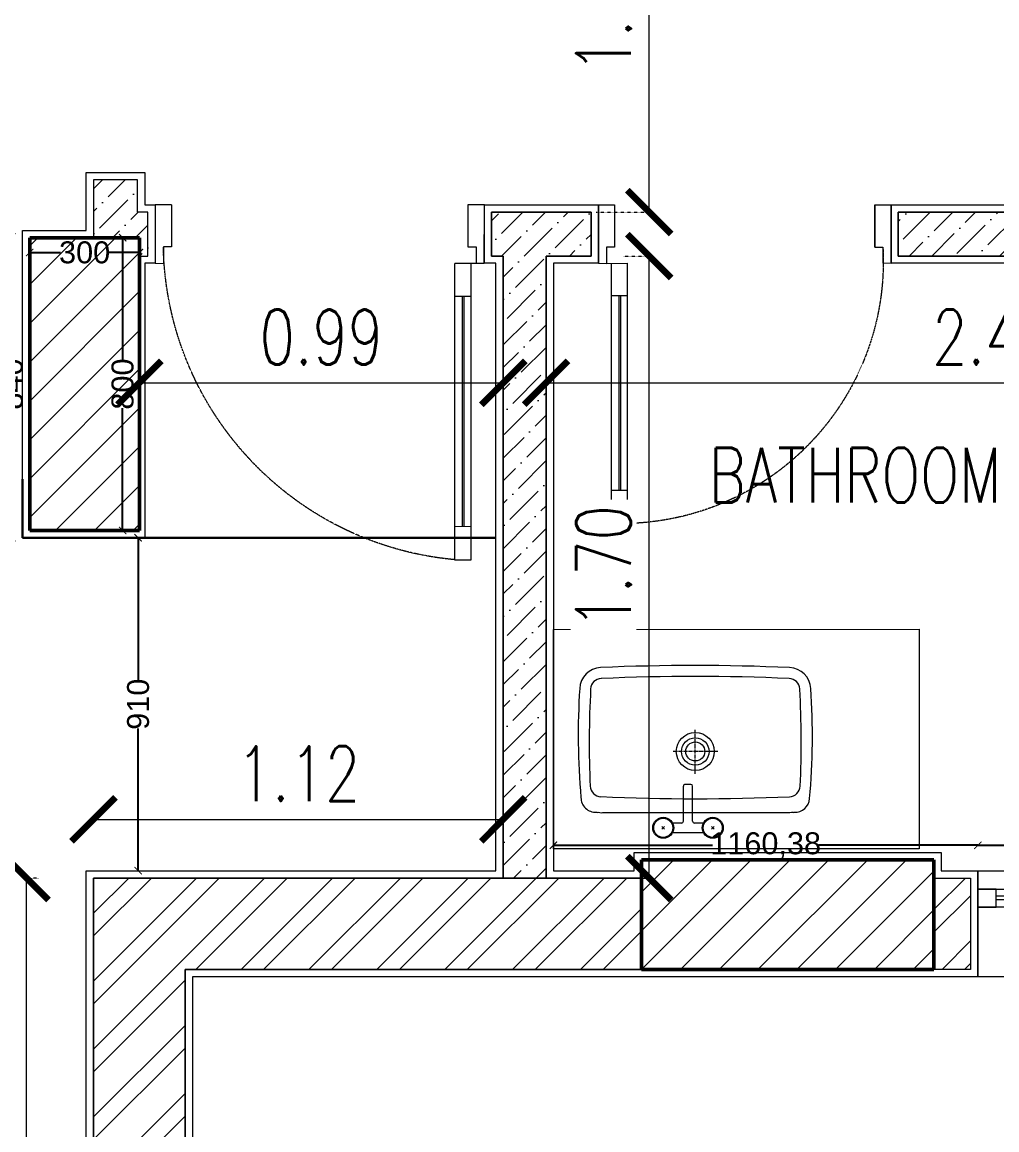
# Model space of a CAD drawing. Header units: metres. Extents: x 0 to 104350, y 982 to 43174.
# Drawn here: x 92525 to 95189, y 16669 to 19697 of the extents above; entities that cross this region are included whole.
import ezdxf
from ezdxf.xclip import XClip

# ---------------------------------------------------------------- set-up
doc = ezdxf.new("R2010")
doc.units = ezdxf.units.M
doc.header["$XCLIPFRAME"] = 2
for name, pattern in [('DASHED2', [0.375, 0.25, -0.125]), ('DOT2', [0.125, 0, -0.125]), ('Suite layout 2$0$AM_DIN_G_W050', [13.75, 9.75, -1.5, 1, -1.5]), ('Suite layout 2$0$HIDDEN2', [0.1875, 0.125, -0.0625])]:
    doc.linetypes.add(name, pattern=pattern)
doc.layers.get('0').update_dxf_attribs({"lineweight": 30})
for name, color, linetype, lineweight in [('A-ANNO-DIMS', 1, 'Continuous', 0), ('A-CLNG-GRID', 2, 'Continuous', 5), ('A-DOOR', 1, 'Continuous', 5), ('A-DOOR-FRAM', 1, 'Continuous', 0), ('A-ROOM-NMBR', 1, 'Continuous', 0), ('A-SANR-FIXD', 1, 'Continuous', 0), ('A-WALL', 3, 'Continuous', 18), ('A-WINDOW', 10, 'Continuous', 5), ('dimensions', 90, 'Continuous', 30), ('G-ANNO-HATCH', 8, 'Continuous', 0), ('HATCH', 8, 'Continuous', 0), ('S-COLS', 52, 'Continuous', 9)]:
    doc.layers.add(name, color=color, linetype=linetype, lineweight=lineweight)
doc.styles.add('$2$08-M-BLDG-1_50', font='romans.shx', dxfattribs={"width": 0.75, "height": 150})
doc.styles.add('Al-Jazi-text-100', font='romans.shx', dxfattribs={"width": 0.75, "height": 150})
doc.styles.get("Standard").update_dxf_attribs({"font": 'arial.ttf'})
doc.dimstyles.new('Al-Jazi-DIM 100', dxfattribs={"dimtxt": 150, "dimasz": 120, "dimexe": 0, "dimexo": 150, "dimgap": 50, "dimtad": 1, "dimlfac": 0.001, "dimzin": 1, "dimdsep": 46, "dimtxsty": 'Al-Jazi-text-100', "dimblk": 'ARCHTICK', "dimcen": 150, "dimclrd": 1, "dimclre": 256, "dimclrt": 2, "dimadec": 0, "dimazin": 0, "dimtfac": 1, "dimtix": 1, "dimtmove": 2, "dimatfit": 2, "dimfxl": 150, "dimtfill": 1, "dimtolj": 1, "dimlwd": 5, "dimlwe": 5, "dimarcsym": 0})
doc.dimstyles.new('ISO-25', dxfattribs={"dimtxt": 60, "dimasz": 20, "dimexe": 1.25, "dimexo": 0.625, "dimgap": 0.1, "dimtad": 0, "dimtxsty": 'Standard', "dimblk": 'ARCHTICK', "dimcen": 2.5, "dimse1": 1, "dimse2": 1, "dimadec": 0, "dimazin": 0, "dimtfac": 1, "dimtmove": 0, "dimatfit": 3, "dimldrblk": 'ARCHTICK', "dimfxl": 1, "dimarcsym": 0})
pattern_1 = [(45, (-103582.844, 34416.435), (23.201941, 85.073785), [109.375, -21.875, 0, -21.875])]

# ---------------------------------------------------------------- blocks, each defined once
blk = doc.blocks.new('*U318')
for p, q in [((-5314.1, 135750.6), (-5249.2, 135754.1)), ((-5251.2, 134852.7), (-5299.1, 135751.4)), ((-5201.2, 134855.4), (-5249.2, 135754.1)), ((-5243.9, 135654.2), (-5293.8, 135651.6)), ((-5271.3, 135652.8), (-5234.1, 134955.1)), ((-5266.3, 135653), (-5229.1, 134955.4)), ((-5206.6, 134956.6), (-5256.6, 134953.9)), ((-5201.2, 134855.4), (-5251.2, 134852.7))]:
    blk.add_line(p, q)
at = {"linetype": 'DASHED2'}
blk.add_arc((-5341.8, 135819.4), 974.2, 278.2926, 1.8703, dxfattribs=at)
at = {"layer": 'A-DOOR-FRAM'}
for p, q in [((-4399.9, 135977.4), (-4349.9, 135980.1)), ((-4349.9, 135980.1), (-4340.5, 135802.6)), ((-5348.5, 135926.8), (-5298.6, 135929.5)), ((-5339, 135749.3), (-5348.5, 135926.8)), ((-4340.5, 135802.6), (-4365.4, 135801.2)), ((-5339, 135749.3), (-5314.1, 135750.6))]:
    blk.add_line(p, q, dxfattribs=at)
for points in [[(-4399.9, 135977.4), (-4393.1, 135849.8), (-4368.1, 135851.2), (-4365.4, 135801.2)], [(-5298.6, 135929.5), (-5291.8, 135801.9), (-5316.7, 135800.6), (-5314.1, 135750.6)]]:
    blk.add_lwpolyline(points, dxfattribs=at)
blk = doc.blocks.new('*U126')
for p, q in [((-5317, 135773.3), (-5381.9, 135769.9)), ((-5339.3, 134971), (-5381.9, 135769.9)), ((-5289.4, 134973.7), (-5332, 135772.5)), ((-5376.6, 135670), (-5326.7, 135672.7)), ((-5354.2, 135671.2), (-5322.3, 135073.4)), ((-5349.2, 135671.5), (-5317.3, 135073.7)), ((-5344.7, 135072.2), (-5294.8, 135074.9)), ((-5339.3, 134971), (-5289.4, 134973.7))]:
    blk.add_line(p, q)
at = {"linetype": 'DASHED2'}
blk.add_arc((-5361.9, 135777.3), 806.6, 179.9493, 271.6029, dxfattribs=at)
at = {"layer": 'A-DOOR-FRAM'}
for p, q in [((-5301.7, 135954.4), (-5351.6, 135951.8)), ((-5292.1, 135774.7), (-5301.7, 135954.4)), ((-5292.1, 135774.7), (-5317, 135773.3))]:
    blk.add_line(p, q, dxfattribs=at)
for points in [[(-5351.6, 135951.8), (-5344.7, 135821.9), (-5319.7, 135823.3), (-5317, 135773.3)], [(-6143.5, 135779.3), (-6150.4, 135909.2), (-6200.4, 135906.5), (-6190.8, 135726.7), (-6165.8, 135728.1)], [(-6150.4, 135909.2), (-6143.5, 135779.3), (-6168.5, 135778), (-6165.8, 135728.1)]]:
    blk.add_lwpolyline(points, dxfattribs=at)
blk = doc.blocks.new('*U125')
for p, q in [((-2.0795, -0.07), (-1.4795, -0.07)), ((-2.0795, -0.08), (-1.4795, -0.08))]:
    blk.add_line(p, q)
for points in [[(-2.1295, 0.14), (-1.4295, 0.14), (-1.4295, -0.15), (-2.1295, -0.15)], [(-2.1295, -0.1), (-2.1295, -0.05), (-1.4295, -0.05), (-1.4295, -0.1)], [(-2.1295, -0.05), (-2.0795, -0.05), (-2.0795, -0.1), (-2.1295, -0.1)], [(-1.4295, -0.05), (-1.4795, -0.05), (-1.4795, -0.1), (-1.4295, -0.1)]]:
    blk.add_lwpolyline(points, close=True)
blk = doc.blocks.new('Suite layout 2$0$FTYR')
at = {"color": 4, "linetype": 'Suite layout 2$0$AM_DIN_G_W050'}
for p, q in [((-688.7, 13154.5), (-688.7, 13033.3)), ((-750.2, 13093.7), (-627.5, 13093.7))]:
    blk.add_line(p, q, dxfattribs=at)
blk.add_lwpolyline([(-376.1, 13219.7, 0.431589), (-418.4, 13259.6, 0.212962), (-423.5, 13260), (-427.7, 13260.8, 0.172404), (-435.4, 13260.4), (-942.1, 13260.4, 0.047487), (-951.4, 13259.7), (-955.2, 13260, 0.238832), (-959.1, 13259.6, 0.411833), (-1001.2, 13222.6, 0.039685), (-1004.3, 12921.6, 0.391118), (-946.3, 12864.4, 0.021976), (-429.7, 12864.4, 0.386851), (-372.7, 12921.6, 0.037895)], format="xyb", close=True)
for radius in [52, 37.5, 26]:
    blk.add_circle((-688.7, 13093.7), radius)
for centre, radius, start, end in [((-945.4, 13187.3), 30, 91.4479, 177.7601), ((-688.5, 7350.5), 5872.4, 87.4809, 92.5191), ((-431.3, 13187.3), 30, 2.2399, 88.5521), ((1640, 13065.9), 2618.3, 177.3163, 183.1297), ((-3128.5, 13069.1), 2729.8, 356.9309, 2.5066), ((-944.4, 12924.3), 30, 182.6696, 268.5559), ((-432.6, 12924.3), 30, 271.4441, 357.3304), ((-688.6, 18737.9), 5849.2, 267.48225, 272.51775)]:
    blk.add_arc(centre, radius, start, end)
blk = doc.blocks.new('M_Concrete-Rectangular-Column - C4-300_800-V3-0-6-4th floor columns')
at = {"layer": 'S-COLS'}
h = blk.add_hatch(dxfattribs=at)
h.set_pattern_fill('FP_6', color=256, style=0, pattern_type=2)
h.set_pattern_definition([(224.998, (-12.304, 7.91), (0.05303116, -0.05303486), [])])
h.paths.add_polyline_path([(0.15, 0.4), (-0.15, 0.4), (-0.15, -0.4), (0.15, -0.4)])
at = {"layer": 'S-COLS', "lineweight": 50}
for p, q in [((0.15, 0.4), (-0.15, 0.4)), ((-0.15, 0.4), (-0.15, -0.4)), ((0.15, -0.4), (0.15, 0.4)), ((-0.15, -0.4), (0.15, -0.4))]:
    blk.add_line(p, q, dxfattribs=at)
blk = doc.blocks.new('Typical')
at = {"layer": 'S-COLS'}
h = blk.add_hatch(dxfattribs=at)
h.set_pattern_fill('FP_1', color=256, scale=1000, style=0, pattern_type=2)
h.set_pattern_definition([(45, (116748.97, -54336.016), (-53.033, 53.033), [])])
h.paths.add_polyline_path([(106767.3, -48026.4), (106767.3, -47726.4), (105967.3, -47726.4), (105967.3, -48026.4)])
at = {"layer": 'S-COLS', "lineweight": 50}
for p, q in [((106767.3, -47726.4), (105967.3, -47726.4)), ((105967.3, -47726.4), (105967.3, -48026.4)), ((106767.3, -48026.4), (106767.3, -47726.4)), ((105967.3, -48026.4), (106767.3, -48026.4))]:
    blk.add_line(p, q, dxfattribs=at)
at = {"layer": 'S-COLS', "xscale": 999.9999999999998, "yscale": 999.9999999999998, "zscale": 999.9999999999998, "rotation": 180.0015117554208}
blk.add_blockref('M_Concrete-Rectangular-Column - C4-300_800-V3-0-6-4th floor columns', (104445.2, -46426.4), dxfattribs=at)
blk = doc.blocks.new('_ArchTick')
at = {"color": 0, "linetype": 'ByBlock', "const_width": 0.15}
blk.add_lwpolyline([(-0.5, -0.5), (0.5, 0.5)], dxfattribs=at)
blk = doc.blocks.new('*D597')
at = {"layer": 'A-ANNO-DIMS', "linetype": 'DOT2', "lineweight": 5, "transparency": 16777216}
for p, q in [((93957, 18907.6), (93957, 18711)), ((96405.6, 18907.6), (96405.6, 18711))]:
    blk.add_line(p, q, dxfattribs=at)
at = {"layer": 'A-ANNO-DIMS', "color": 1, "lineweight": 5, "transparency": 16777216}
blk.add_line((93957, 18711), (96405.6, 18711), dxfattribs=at)
at = {"layer": 'Defpoints', "color": 0, "transparency": 16777216}
for p in [(93957, 19057.6), (96405.6, 19057.6), (96405.6, 18711)]:
    blk.add_point(p, dxfattribs=at)
at = {"layer": 'A-ANNO-DIMS', "color": 1, "lineweight": 5, "transparency": 16777216, "xscale": 120, "yscale": 120, "zscale": 120, "rotation": 180}
blk.add_blockref('_ArchTick', (93957, 18711), dxfattribs=at)
at = {"layer": 'A-ANNO-DIMS', "color": 1, "lineweight": 5, "transparency": 16777216, "xscale": 120, "yscale": 120, "zscale": 120}
blk.add_blockref('_ArchTick', (96405.6, 18711), dxfattribs=at)
at = {"layer": 'A-ANNO-DIMS', "color": 2, "transparency": 16777216, "insert": (95181.3, 18836), "char_height": 150, "attachment_point": 5, "style": 'Al-Jazi-text-100', "bg_fill": 3, "box_fill_scale": 1.1, "bg_fill_color": 256, "bg_fill_true_color": 13158600, "bg_fill_transparency": 0}
blk.add_mtext('\\A1;2.45', dxfattribs=at)
blk = doc.blocks.new('*D598')
at = {"layer": 'A-ANNO-DIMS', "linetype": 'DOT2', "lineweight": 5, "transparency": 16777216}
for p, q in [((94168.5, 19057.6), (94239, 19057.6)), ((94127, 17357.6), (94239, 17357.6))]:
    blk.add_line(p, q, dxfattribs=at)
at = {"layer": 'A-ANNO-DIMS', "color": 1, "lineweight": 5, "transparency": 16777216}
blk.add_line((94239, 17357.6), (94239, 19057.6), dxfattribs=at)
at = {"layer": 'Defpoints', "color": 0, "transparency": 16777216}
for p in [(94018.5, 19057.6), (94239, 19057.6), (93977, 17357.6)]:
    blk.add_point(p, dxfattribs=at)
at = {"layer": 'A-ANNO-DIMS', "color": 1, "lineweight": 5, "transparency": 16777216, "xscale": 120, "yscale": 120, "zscale": 120}
for p, rotation in [((94239, 19057.6), 90), ((94239, 17357.6), 270)]:
    blk.add_blockref('_ArchTick', p, dxfattribs=dict(at, rotation=rotation))
at = {"layer": 'A-ANNO-DIMS', "color": 2, "transparency": 16777216, "insert": (94114, 18207.6), "char_height": 150, "attachment_point": 5, "rotation": 90, "style": 'Al-Jazi-text-100', "bg_fill": 3, "box_fill_scale": 1.1, "bg_fill_color": 256, "bg_fill_true_color": 13158600, "bg_fill_transparency": 0}
blk.add_mtext('\\A1;1.70', dxfattribs=at)
blk = doc.blocks.new('*D599')
at = {"layer": 'A-ANNO-DIMS', "linetype": 'DOT2', "lineweight": 5, "transparency": 16777216}
for p, q in [((92845.3, 18907.6), (92845.3, 18711)), ((93840, 18907.6), (93840, 18711))]:
    blk.add_line(p, q, dxfattribs=at)
at = {"layer": 'A-ANNO-DIMS', "color": 1, "lineweight": 5, "transparency": 16777216}
blk.add_line((92845.3, 18711), (93840, 18711), dxfattribs=at)
at = {"layer": 'Defpoints', "color": 0, "transparency": 16777216}
for p in [(92845.3, 19057.6), (93840, 19057.6), (93840, 18711)]:
    blk.add_point(p, dxfattribs=at)
at = {"layer": 'A-ANNO-DIMS', "color": 1, "lineweight": 5, "transparency": 16777216, "xscale": 120, "yscale": 120, "zscale": 120, "rotation": 180}
blk.add_blockref('_ArchTick', (92845.3, 18711), dxfattribs=at)
at = {"layer": 'A-ANNO-DIMS', "color": 1, "lineweight": 5, "transparency": 16777216, "xscale": 120, "yscale": 120, "zscale": 120}
blk.add_blockref('_ArchTick', (93840, 18711), dxfattribs=at)
at = {"layer": 'A-ANNO-DIMS', "color": 2, "transparency": 16777216, "insert": (93342.7, 18836), "char_height": 150, "attachment_point": 5, "style": 'Al-Jazi-text-100', "bg_fill": 3, "box_fill_scale": 1.1, "bg_fill_color": 256, "bg_fill_true_color": 13158600, "bg_fill_transparency": 0}
blk.add_mtext('\\A1;0.99', dxfattribs=at)
blk = doc.blocks.new('*D601')
at = {"layer": 'A-ANNO-DIMS', "linetype": 'DOT2', "lineweight": 5, "transparency": 16777216}
for p, q in [((92570, 17357.6), (92536.8, 17357.6)), ((92570, 14657.6), (92536.8, 14657.6))]:
    blk.add_line(p, q, dxfattribs=at)
at = {"layer": 'A-ANNO-DIMS', "color": 1, "lineweight": 5, "transparency": 16777216}
blk.add_line((92536.8, 14657.6), (92536.8, 17357.6), dxfattribs=at)
at = {"layer": 'Defpoints', "color": 0, "transparency": 16777216}
for p in [(92536.8, 17357.6), (92720, 17357.6), (92720, 14657.6)]:
    blk.add_point(p, dxfattribs=at)
at = {"layer": 'A-ANNO-DIMS', "color": 1, "lineweight": 5, "transparency": 16777216, "xscale": 120, "yscale": 120, "zscale": 120}
for p, rotation in [((92536.8, 17357.6), 90), ((92536.8, 14657.6), 270)]:
    blk.add_blockref('_ArchTick', p, dxfattribs=dict(at, rotation=rotation))
at = {"layer": 'A-ANNO-DIMS', "color": 2, "transparency": 16777216, "insert": (92411.8, 16007.6), "char_height": 150, "attachment_point": 5, "rotation": 90, "style": 'Al-Jazi-text-100', "bg_fill": 3, "box_fill_scale": 1.1, "bg_fill_color": 256, "bg_fill_true_color": 13158600, "bg_fill_transparency": 0}
blk.add_mtext('\\A1;2.70', dxfattribs=at)
blk = doc.blocks.new('*D602')
at = {"layer": 'A-ANNO-DIMS', "linetype": 'DOT2', "lineweight": 5, "transparency": 16777216}
for p, q in [((92720, 17507.6), (92720, 17517.9)), ((93840, 17507.6), (93840, 17517.9))]:
    blk.add_line(p, q, dxfattribs=at)
at = {"layer": 'A-ANNO-DIMS', "color": 1, "lineweight": 5, "transparency": 16777216}
blk.add_line((92720, 17517.9), (93840, 17517.9), dxfattribs=at)
at = {"layer": 'Defpoints', "color": 0, "transparency": 16777216}
for p in [(93840, 17517.9), (92720, 17357.6), (93840, 17357.6)]:
    blk.add_point(p, dxfattribs=at)
at = {"layer": 'A-ANNO-DIMS', "color": 1, "lineweight": 5, "transparency": 16777216, "xscale": 120, "yscale": 120, "zscale": 120, "rotation": 180}
blk.add_blockref('_ArchTick', (92720, 17517.9), dxfattribs=at)
at = {"layer": 'A-ANNO-DIMS', "color": 1, "lineweight": 5, "transparency": 16777216, "xscale": 120, "yscale": 120, "zscale": 120}
blk.add_blockref('_ArchTick', (93840, 17517.9), dxfattribs=at)
at = {"layer": 'A-ANNO-DIMS', "color": 2, "transparency": 16777216, "insert": (93280, 17642.9), "char_height": 150, "attachment_point": 5, "style": 'Al-Jazi-text-100', "bg_fill": 3, "box_fill_scale": 1.1, "bg_fill_color": 256, "bg_fill_true_color": 13158600, "bg_fill_transparency": 0}
blk.add_mtext('\\A1;1.12', dxfattribs=at)
blk = doc.blocks.new('*D577')
at = {"layer": 'A-ANNO-DIMS', "linetype": 'DOT2', "lineweight": 5, "transparency": 16777216}
for p, q in [((94094.1, 20277.6), (94239, 20277.6)), ((94094.1, 19177.6), (94239, 19177.6))]:
    blk.add_line(p, q, dxfattribs=at)
at = {"layer": 'A-ANNO-DIMS', "color": 1, "lineweight": 5, "transparency": 16777216}
blk.add_line((94239, 19177.6), (94239, 20277.6), dxfattribs=at)
at = {"layer": 'Defpoints', "color": 0, "transparency": 16777216}
for p in [(93944.1, 20277.6), (94239, 20277.6), (93944.1, 19177.6)]:
    blk.add_point(p, dxfattribs=at)
at = {"layer": 'A-ANNO-DIMS', "color": 1, "lineweight": 5, "transparency": 16777216, "xscale": 120, "yscale": 120, "zscale": 120}
for p, rotation in [((94239, 20277.6), 90), ((94239, 19177.6), 270)]:
    blk.add_blockref('_ArchTick', p, dxfattribs=dict(at, rotation=rotation))
at = {"layer": 'A-ANNO-DIMS', "color": 2, "transparency": 16777216, "insert": (94114, 19727.6), "char_height": 150, "attachment_point": 5, "rotation": 90, "style": 'Al-Jazi-text-100', "bg_fill": 3, "box_fill_scale": 1.1, "bg_fill_color": 256, "bg_fill_true_color": 13158600, "bg_fill_transparency": 0}
blk.add_mtext('\\A1;1.10', dxfattribs=at)
blk = doc.blocks.new('*D579')
at = {"layer": 'Defpoints', "color": 0, "transparency": 16777216}
for p in [(92496.7, 19127.6), (92525.3, 19127.6), (92525.3, 18287.6)]:
    blk.add_point(p, dxfattribs=at)
at = {"layer": 'dimensions', "color": 0, "lineweight": -2, "transparency": 16777216}
for p, q in [((92496.7, 19127.6), (92496.7, 18773.9)), ((92496.7, 18287.6), (92496.7, 18641.3))]:
    blk.add_line(p, q, dxfattribs=at)
at = {"layer": 'dimensions', "color": 0, "lineweight": -2, "transparency": 16777216, "xscale": 20, "yscale": 20, "zscale": 20}
for p, rotation in [((92496.7, 19127.6), 90), ((92496.7, 18287.6), 270)]:
    blk.add_blockref('_ArchTick', p, dxfattribs=dict(at, rotation=rotation))
at = {"layer": 'dimensions', "color": 0, "transparency": 16777216, "insert": (92496.7, 18707.6), "char_height": 60, "attachment_point": 5, "rotation": 90}
blk.add_mtext('840', dxfattribs=at)
blk = doc.blocks.new('*D610')
at = {"layer": 'Defpoints', "color": 0, "transparency": 16777216}
for p in [(92799.4, 19107.6), (92845.4, 19107.6), (92845.4, 18307.6)]:
    blk.add_point(p, dxfattribs=at)
at = {"layer": 'dimensions', "color": 0, "lineweight": -2, "transparency": 16777216}
for p, q in [((92799.4, 19107.6), (92799.4, 18773.9)), ((92799.4, 18307.6), (92799.4, 18641.3))]:
    blk.add_line(p, q, dxfattribs=at)
at = {"layer": 'dimensions', "color": 0, "lineweight": -2, "transparency": 16777216, "xscale": 20, "yscale": 20, "zscale": 20}
for p, rotation in [((92799.4, 19107.6), 90), ((92799.4, 18307.6), 270)]:
    blk.add_blockref('_ArchTick', p, dxfattribs=dict(at, rotation=rotation))
at = {"layer": 'dimensions', "color": 0, "transparency": 16777216, "insert": (92799.4, 18707.6), "char_height": 60, "attachment_point": 5, "rotation": 90}
blk.add_mtext('800', dxfattribs=at)
blk = doc.blocks.new('*D611')
at = {"layer": 'Defpoints', "color": 0, "transparency": 16777216}
for p in [(92545.4, 19107.6), (92845.4, 19107.6), (92545.4, 19067.2)]:
    blk.add_point(p, dxfattribs=at)
at = {"layer": 'dimensions', "color": 0, "lineweight": -2, "transparency": 16777216}
for p, q in [((92545.4, 19067.2), (92629.1, 19067.2)), ((92845.4, 19067.2), (92761.6, 19067.2))]:
    blk.add_line(p, q, dxfattribs=at)
at = {"layer": 'dimensions', "color": 0, "lineweight": -2, "transparency": 16777216, "xscale": 20, "yscale": 20, "zscale": 20, "rotation": 180}
blk.add_blockref('_ArchTick', (92545.4, 19067.2), dxfattribs=at)
at = {"layer": 'dimensions', "color": 0, "lineweight": -2, "transparency": 16777216, "xscale": 20, "yscale": 20, "zscale": 20}
blk.add_blockref('_ArchTick', (92845.4, 19067.2), dxfattribs=at)
at = {"layer": 'dimensions', "color": 0, "transparency": 16777216, "insert": (92695.4, 19067.2), "char_height": 60, "attachment_point": 5}
blk.add_mtext('300', dxfattribs=at)
blk = doc.blocks.new('*D612')
at = {"layer": 'Defpoints', "color": 0, "transparency": 16777216}
for p in [(92860, 18287.6), (92841.9, 17377.6), (92860, 17377.6)]:
    blk.add_point(p, dxfattribs=at)
at = {"layer": 'dimensions', "color": 0, "lineweight": -2, "transparency": 16777216}
for p, q in [((92841.9, 18287.6), (92841.9, 17898.9)), ((92841.9, 17377.6), (92841.9, 17766.3))]:
    blk.add_line(p, q, dxfattribs=at)
at = {"layer": 'dimensions', "color": 0, "lineweight": -2, "transparency": 16777216, "xscale": 20, "yscale": 20, "zscale": 20}
for p, rotation in [((92841.9, 18287.6), 90), ((92841.9, 17377.6), 270)]:
    blk.add_blockref('_ArchTick', p, dxfattribs=dict(at, rotation=rotation))
at = {"layer": 'dimensions', "color": 0, "transparency": 16777216, "insert": (92841.9, 17832.6), "char_height": 60, "attachment_point": 5, "rotation": 90}
blk.add_mtext('910', dxfattribs=at)
blk = doc.blocks.new('*D614')
at = {"layer": 'Defpoints', "color": 0, "transparency": 16777216}
for p in [(95837.4, 17447), (95137.4, 17377.6), (95837.4, 17377.6)]:
    blk.add_point(p, dxfattribs=at)
at = {"layer": 'dimensions', "color": 0, "lineweight": -2, "transparency": 16777216}
for p, q in [((95137.4, 17447), (95421.4, 17447)), ((95837.4, 17447), (95553.5, 17447))]:
    blk.add_line(p, q, dxfattribs=at)
at = {"layer": 'dimensions', "color": 0, "lineweight": -2, "transparency": 16777216, "xscale": 20, "yscale": 20, "zscale": 20, "rotation": 180}
blk.add_blockref('_ArchTick', (95137.4, 17447), dxfattribs=at)
at = {"layer": 'dimensions', "color": 0, "lineweight": -2, "transparency": 16777216, "xscale": 20, "yscale": 20, "zscale": 20}
blk.add_blockref('_ArchTick', (95837.4, 17447), dxfattribs=at)
at = {"layer": 'dimensions', "color": 0, "transparency": 16777216, "insert": (95487.4, 17447), "char_height": 60, "attachment_point": 5}
blk.add_mtext('700', dxfattribs=at)
blk = doc.blocks.new('*D615')
at = {"layer": 'Defpoints', "color": 0, "transparency": 16777216}
for p in [(93977, 17447), (93977, 17377.6), (95137.4, 17377.6)]:
    blk.add_point(p, dxfattribs=at)
at = {"layer": 'dimensions', "color": 0, "lineweight": -2, "transparency": 16777216}
for p, q in [((93977, 17447), (94412, 17447)), ((95137.4, 17447), (94702.4, 17447))]:
    blk.add_line(p, q, dxfattribs=at)
at = {"layer": 'dimensions', "color": 0, "lineweight": -2, "transparency": 16777216, "xscale": 20, "yscale": 20, "zscale": 20, "rotation": 180}
blk.add_blockref('_ArchTick', (93977, 17447), dxfattribs=at)
at = {"layer": 'dimensions', "color": 0, "lineweight": -2, "transparency": 16777216, "xscale": 20, "yscale": 20, "zscale": 20}
blk.add_blockref('_ArchTick', (95137.4, 17447), dxfattribs=at)
at = {"layer": 'dimensions', "color": 0, "transparency": 16777216, "insert": (94557.2, 17447), "char_height": 60, "attachment_point": 5}
blk.add_mtext('1160,38', dxfattribs=at)
blk = doc.blocks.new('*U560')
for p, q in [((-5314.1, 135750.6), (-5249.2, 135754.1)), ((-5251.2, 134852.7), (-5299.1, 135751.4)), ((-5201.2, 134855.4), (-5249.2, 135754.1)), ((-5243.9, 135654.2), (-5293.8, 135651.6)), ((-5271.3, 135652.8), (-5234.1, 134955.1)), ((-5266.3, 135653), (-5229.1, 134955.4)), ((-5206.6, 134956.6), (-5256.6, 134953.9)), ((-5201.2, 134855.4), (-5251.2, 134852.7))]:
    blk.add_line(p, q)
at = {"linetype": 'DASHED2'}
blk.add_arc((-5341.8, 135819.4), 974.2, 278.2926, 1.8703, dxfattribs=at)
at = {"layer": 'A-DOOR-FRAM'}
for p, q in [((-4399.9, 135977.4), (-4349.9, 135980.1)), ((-4349.9, 135980.1), (-4340.5, 135802.6)), ((-5348.5, 135926.8), (-5298.6, 135929.5)), ((-5339, 135749.3), (-5348.5, 135926.8)), ((-4340.5, 135802.6), (-4365.4, 135801.2)), ((-5339, 135749.3), (-5314.1, 135750.6))]:
    blk.add_line(p, q, dxfattribs=at)
for points in [[(-4399.9, 135977.4), (-4393.1, 135849.8), (-4368.1, 135851.2), (-4365.4, 135801.2)], [(-5298.6, 135929.5), (-5291.8, 135801.9), (-5316.7, 135800.6), (-5314.1, 135750.6)]]:
    blk.add_lwpolyline(points, dxfattribs=at)

msp = doc.modelspace()

# ---------------------------------------------------------------- hatches: boundary and pattern name
at = {"layer": 'G-ANNO-HATCH'}
h = msp.add_hatch(dxfattribs=at)
h.set_pattern_fill('ANSI36', color=256, scale=350)
h.set_pattern_definition(pattern_1)
h.paths.add_polyline_path([(92840.001, 19265.521), (92720.001, 19265.521), (92720.001, 19107.588), (92845.338, 19107.588), (92845.338, 19057.587), (92868.245, 19057.587), (92868.245, 19177.587), (92840.001, 19177.587)])
h = msp.add_hatch(dxfattribs=at)
h.set_pattern_fill('ANSI36', color=256, scale=350)
h.set_pattern_definition(pattern_1)
h.paths.add_polyline_path([(96605.637, 19177.587), (96525.637, 19177.587), (96525.637, 19277.587), (96405.637, 19277.587), (96405.637, 19177.587), (94920.002, 19177.587), (94920.002, 19057.587), (96405.637, 19057.587), (96405.637, 17357.575), (96525.639, 17357.575), (96525.637, 19057.587), (96605.637, 19057.587)])
h = msp.add_hatch(dxfattribs=at)
h.set_pattern_fill('ANSI36', color=256, scale=350)
h.set_pattern_definition(pattern_1)
h.paths.add_polyline_path([(94080.002, 19177.587), (93808.24, 19177.587), (93808.24, 19057.587), (93840.005, 19057.587), (93840.001, 17357.587), (93957.045, 17357.587), (93957.049, 19057.587), (94080.007, 19057.587)])
h = msp.add_hatch(dxfattribs=at)
h.set_pattern_fill('ANSI32', color=256, scale=350)
h.set_pattern_definition([(45, (-103582.84, 34416.44), (-92.807765, 92.807765), []), (45, (-103520.97, 34416.44), (-92.807765, 92.807765), [])])
h.paths.add_polyline_path([(92970.001, 17107.587), (94217.422, 17107.587), (94217.422, 17357.587), (92840.001, 17357.587), (92720.001, 17357.587), (92720.001, 14657.587), (92970.001, 14657.587)])
h = msp.add_hatch(dxfattribs=at)
h.set_pattern_fill('ANSI32', color=256, scale=350)
h.set_pattern_definition([(45, (-101916.98, 36578.86), (-92.807765, 92.807765), []), (45, (-101855.11, 36578.86), (-92.807765, 92.807765), [])])
h.paths.add_polyline_path([(95017.422, 17357.575), (95117.422, 17357.575), (95117.422, 17107.581), (95017.422, 17107.581)])

# ---------------------------------------------------------------- linework, layer by layer
at = {"layer": 'A-CLNG-GRID'}
for p, q in [((92700.001, 19127.588), (92700.001, 19285.521)), ((92700.001, 19285.521), (92860.001, 19285.521)), ((92860.001, 19285.521), (92860.001, 19197.587)), ((92860.001, 19197.587), (92888.245, 19197.587)), ((92888.245, 19197.587), (92888.245, 19037.587)), ((93788.24, 19037.587), (93788.24, 19197.587)), ((93788.24, 19197.587), (94100.001, 19197.587)), ((94100.001, 19197.587), (94100.007, 19037.587)), ((92525.338, 18447.587), (92525.338, 19127.588)), ((92525.338, 19127.588), (92700.001, 19127.588)), ((92888.245, 19037.587), (92860.001, 19037.587)), ((92860.001, 19037.587), (92860.001, 18287.587)), ((93820.005, 19037.587), (93788.24, 19037.587)), ((93820.001, 17377.587), (93820.005, 19037.587)), ((93977.049, 19037.587), (93977.045, 17377.587)), ((94100.007, 19037.587), (93977.049, 19037.587)), ((94197.422, 17377.586), (94197.422, 17427.587)), ((94197.422, 17427.587), (95037.422, 17427.587)), ((95037.422, 17427.587), (95037.422, 17377.575)), ((92700.001, 14657.587), (92700.001, 17377.587)), ((92700.001, 17377.587), (93820.001, 17377.587)), ((93977.045, 17377.587), (94197.422, 17377.586)), ((95037.422, 17377.575), (95137.422, 17377.575)), ((95137.422, 17377.575), (95137.422, 17087.581)), ((95137.422, 17087.581), (92990.001, 17087.587)), ((92990.001, 17087.587), (92990.001, 14677.587))]:
    msp.add_line(p, q, dxfattribs=at)
msp.add_lwpolyline([(96595.607, 17377.587), (96595.607, 17087.587), (95837.422, 17087.587), (95837.422, 17377.562), (96385.637, 17377.574), (96385.637, 19037.587), (94900.002, 19037.587), (94900.002, 19197.587), (96385.637, 19197.587), (96385.637, 19297.587), (96545.637, 19297.587), (96545.637, 19197.587), (96625.637, 19197.587), (96625.637, 19037.587), (96545.637, 19037.587), (96545.639, 17377.587)], close=True, dxfattribs=at)
at = {"layer": 'A-SANR-FIXD'}
for p, q in [((94332.299, 17512.587), (94332.295, 17608.668)), ((94352.695, 17613.668), (94337.295, 17613.667)), ((94357.699, 17512.589), (94357.695, 17608.669)), ((94249.128, 17500.869), (94251.713, 17500.32)), ((94249.128, 17500.868), (94251.713, 17500.319)), ((94250.988, 17506.593), (94253.402, 17505.518)), ((94250.988, 17506.592), (94253.402, 17505.517)), ((94253.997, 17511.805), (94256.134, 17510.252)), ((94253.997, 17511.804), (94256.134, 17510.251)), ((94258.023, 17516.277), (94259.791, 17514.313)), ((94258.023, 17516.277), (94259.791, 17514.314)), ((94262.892, 17519.815), (94264.213, 17517.527)), ((94262.892, 17519.814), (94264.213, 17517.526)), ((94268.39, 17522.263), (94269.207, 17519.75)), ((94268.39, 17522.262), (94269.207, 17519.749)), ((94280.78, 17491.392), (94273.794, 17498.377)), ((94280.78, 17491.393), (94273.794, 17498.377)), ((94273.795, 17491.392), (94280.779, 17498.378)), ((94273.795, 17491.392), (94280.779, 17498.377)), ((94274.277, 17523.515), (94274.553, 17520.887)), ((94274.277, 17523.514), (94274.553, 17520.886)), ((94280.295, 17523.515), (94280.019, 17520.887)), ((94280.295, 17523.514), (94280.019, 17520.886)), ((94286.182, 17522.264), (94285.365, 17519.751)), ((94286.182, 17522.263), (94285.365, 17519.75)), ((94291.68, 17519.816), (94290.359, 17517.528)), ((94291.68, 17519.816), (94290.359, 17517.527)), ((94296.549, 17516.279), (94294.781, 17514.315)), ((94296.549, 17516.278), (94294.781, 17514.315)), ((94300.576, 17511.807), (94298.438, 17510.254)), ((94300.576, 17511.806), (94298.438, 17510.253)), ((94303.585, 17506.595), (94301.171, 17505.52)), ((94303.585, 17506.594), (94301.171, 17505.52)), ((94302.299, 17507.585), (94303.121, 17507.585)), ((94305.445, 17500.871), (94302.861, 17500.321)), ((94305.445, 17500.871), (94302.861, 17500.322)), ((94327.299, 17507.587), (94303.121, 17507.586)), ((94386.876, 17507.59), (94362.699, 17507.589)), ((94384.553, 17500.875), (94387.138, 17500.326)), ((94384.553, 17500.874), (94387.138, 17500.325)), ((94386.412, 17506.599), (94388.826, 17505.524)), ((94386.412, 17506.598), (94388.826, 17505.523)), ((94389.421, 17511.811), (94391.559, 17510.258)), ((94389.421, 17511.81), (94391.559, 17510.257)), ((94393.448, 17516.284), (94395.216, 17514.32)), ((94393.448, 17516.283), (94395.216, 17514.319)), ((94398.317, 17519.821), (94399.638, 17517.532)), ((94398.317, 17519.821), (94399.638, 17517.533)), ((94403.815, 17522.269), (94404.631, 17519.756)), ((94403.815, 17522.269), (94404.631, 17519.756)), ((94409.219, 17491.398), (94416.204, 17498.384)), ((94416.204, 17491.398), (94409.219, 17498.383)), ((94409.219, 17491.398), (94416.204, 17498.383)), ((94416.204, 17491.399), (94409.219, 17498.383)), ((94409.701, 17523.521), (94409.978, 17520.893)), ((94409.701, 17523.52), (94409.978, 17520.892)), ((94415.72, 17523.521), (94415.443, 17520.893)), ((94415.72, 17523.52), (94415.443, 17520.893)), ((94421.606, 17522.27), (94420.79, 17519.757)), ((94421.606, 17522.269), (94420.79, 17519.756)), ((94427.104, 17519.822), (94425.783, 17517.533)), ((94427.104, 17519.822), (94425.783, 17517.534)), ((94431.973, 17516.285), (94430.205, 17514.321)), ((94431.973, 17516.285), (94430.205, 17514.322)), ((94436.001, 17511.813), (94433.863, 17510.26)), ((94436.001, 17511.812), (94433.863, 17510.259)), ((94439.01, 17506.601), (94436.596, 17505.526)), ((94439.01, 17506.601), (94436.596, 17505.526)), ((94440.87, 17500.878), (94438.285, 17500.328)), ((94440.87, 17500.877), (94438.285, 17500.327)), ((94248.499, 17494.884), (94251.142, 17494.884)), ((94248.499, 17494.883), (94251.142, 17494.883)), ((94249.129, 17488.898), (94251.713, 17489.448)), ((94249.129, 17488.898), (94251.713, 17489.447)), ((94250.989, 17483.175), (94253.403, 17484.25)), ((94250.989, 17483.174), (94253.403, 17484.249)), ((94253.998, 17477.963), (94256.136, 17479.516)), ((94253.998, 17477.962), (94256.136, 17479.515)), ((94258.025, 17473.491), (94259.793, 17475.454)), ((94258.025, 17473.49), (94259.793, 17475.454)), ((94262.894, 17469.953), (94264.215, 17472.242)), ((94262.894, 17469.953), (94264.215, 17472.241)), ((94268.392, 17467.506), (94269.209, 17470.019)), ((94268.392, 17467.505), (94269.209, 17470.018)), ((94274.279, 17466.255), (94274.555, 17468.883)), ((94274.279, 17466.254), (94274.555, 17468.882)), ((94280.297, 17466.255), (94280.021, 17468.883)), ((94280.297, 17466.254), (94280.021, 17468.882)), ((94286.184, 17467.507), (94285.367, 17470.02)), ((94286.184, 17467.506), (94285.367, 17470.019)), ((94291.682, 17469.955), (94290.361, 17472.243)), ((94291.682, 17469.954), (94290.361, 17472.242)), ((94296.551, 17473.492), (94294.782, 17475.456)), ((94296.551, 17473.492), (94294.782, 17475.455)), ((94300.577, 17477.965), (94298.44, 17479.518)), ((94300.577, 17477.964), (94298.44, 17479.517)), ((94303.586, 17483.177), (94301.172, 17484.252)), ((94303.586, 17483.176), (94301.172, 17484.251)), ((94305.446, 17488.901), (94302.861, 17489.45)), ((94305.446, 17488.9), (94302.861, 17489.449)), ((94303.122, 17482.186), (94386.877, 17482.19)), ((94303.122, 17482.185), (94386.877, 17482.189)), ((94306.075, 17494.886), (94303.432, 17494.885)), ((94306.075, 17494.886), (94303.432, 17494.886)), ((94383.924, 17494.89), (94386.566, 17494.89)), ((94383.924, 17494.889), (94386.566, 17494.889)), ((94384.553, 17488.904), (94387.138, 17489.454)), ((94384.553, 17488.904), (94387.138, 17489.453)), ((94386.413, 17483.181), (94388.827, 17484.256)), ((94386.413, 17483.18), (94388.827, 17484.255)), ((94389.423, 17477.969), (94391.56, 17479.522)), ((94389.423, 17477.968), (94391.56, 17479.522)), ((94393.45, 17473.497), (94395.218, 17475.461)), ((94393.45, 17473.496), (94395.218, 17475.46)), ((94398.319, 17469.96), (94399.64, 17472.248)), ((94398.319, 17469.959), (94399.64, 17472.247)), ((94403.817, 17467.512), (94404.633, 17470.025)), ((94403.817, 17467.511), (94404.633, 17470.024)), ((94409.704, 17466.261), (94409.98, 17468.889)), ((94409.704, 17466.26), (94409.98, 17468.888)), ((94415.722, 17466.261), (94415.446, 17468.889)), ((94415.722, 17466.261), (94415.446, 17468.888)), ((94421.609, 17467.513), (94420.792, 17470.026)), ((94421.609, 17467.512), (94420.792, 17470.025)), ((94427.107, 17469.961), (94425.785, 17472.249)), ((94427.107, 17469.96), (94425.785, 17472.248)), ((94431.975, 17473.499), (94430.207, 17475.462)), ((94431.975, 17473.498), (94430.207, 17475.461)), ((94436.002, 17477.971), (94433.864, 17479.524)), ((94436.002, 17477.97), (94433.864, 17479.523)), ((94439.011, 17483.183), (94436.597, 17484.258)), ((94439.011, 17483.183), (94436.597, 17484.257)), ((94440.871, 17488.906), (94438.286, 17489.456)), ((94440.871, 17488.907), (94438.286, 17489.456)), ((94441.499, 17494.892), (94438.857, 17494.892)), ((94441.499, 17494.892), (94438.857, 17494.892))]:
    msp.add_line(p, q, dxfattribs=at)
msp.add_lwpolyline([(94976.897, 18037.315), (94976.884, 17437.315), (93977.033, 17437.253), (93977.047, 18037.253)], close=True, dxfattribs=at)
for centre, radius in [((94277.287, 17494.885), 28.788), ((94277.287, 17494.885), 26.145), ((94412.712, 17494.891), 28.788), ((94412.712, 17494.89), 28.788), ((94412.712, 17494.89), 26.145), ((94412.712, 17494.891), 26.145)]:
    msp.add_circle(centre, radius, dxfattribs=at)
for centre, start, end in [((94337.295, 17608.668), 90.002596, 180.002596), ((94352.695, 17608.668), 0.002596, 90.002596), ((94327.299, 17512.587), 270.002596, 0.002596), ((94362.699, 17512.589), 180.002596, 270.002596)]:
    msp.add_arc(centre, 5, start, end, dxfattribs=at)
at = {"layer": 'A-WALL'}
for p, q in [((93808.24, 19057.587), (93808.24, 19177.587)), ((93808.24, 19177.587), (94080.002, 19177.587)), ((94080.002, 19177.587), (94080.007, 19057.587)), ((93840.005, 19057.587), (93808.24, 19057.587)), ((93840.001, 17357.587), (93840.005, 19057.587)), ((93957.049, 19057.587), (93957.045, 17357.587)), ((94080.007, 19057.587), (93957.049, 19057.587)), ((92840.001, 18307.587), (92720.001, 18307.587)), ((94217.422, 17357.586), (94217.422, 17407.587)), ((94217.422, 17407.587), (95017.422, 17407.587)), ((95017.422, 17407.587), (95017.422, 17357.575)), ((92720.001, 14657.587), (92720.001, 17357.587)), ((92720.001, 17357.587), (93840.001, 17357.587)), ((93957.045, 17357.587), (94217.422, 17357.586)), ((95017.422, 17357.575), (95117.422, 17357.575)), ((95117.422, 17357.575), (95117.422, 17107.581)), ((95117.422, 17107.581), (92970.001, 17107.587)), ((92970.001, 17107.587), (92970.001, 14657.587))]:
    msp.add_line(p, q, dxfattribs=at)
msp.add_lwpolyline([(96575.607, 17357.587), (96575.607, 17107.587), (95857.422, 17107.587), (95857.422, 17357.562), (96405.637, 17357.575), (96405.637, 19057.587), (94920.002, 19057.587), (94920.002, 19177.587), (96405.637, 19177.587), (96405.637, 19277.587), (96525.637, 19277.587), (96525.637, 19177.587), (96605.637, 19177.587), (96605.637, 19057.587), (96525.637, 19057.587), (96525.639, 17357.587)], close=True, dxfattribs=at)
at = {"layer": 'dimensions'}
for p, q in [((92525.338, 18447.587), (92525.338, 18287.587)), ((92525.338, 18287.587), (92860.001, 18287.587)), ((92860.001, 18287.587), (93820.003, 18287.585))]:
    msp.add_line(p, q, dxfattribs=at)
at = {"layer": 'G-ANNO-HATCH'}
msp.add_lwpolyline([(95017.422, 17357.575), (95117.422, 17357.575), (95117.422, 17107.581), (95017.422, 17107.581)], close=True, dxfattribs=at)
at = {"layer": 'HATCH'}
for points in [[(92840.001, 19265.521), (92720.001, 19265.521), (92720.001, 19107.588), (92845.338, 19107.588), (92845.338, 19057.587), (92868.245, 19057.587), (92868.245, 19177.587), (92840.001, 19177.587), (92840.001, 19265.521)], [(96605.637, 19177.587), (96525.637, 19177.587), (96525.637, 19277.587), (96405.637, 19277.587), (96405.637, 19177.587), (94920.002, 19177.587), (94920.002, 19057.587), (96405.637, 19057.587), (96405.637, 17357.575), (96525.639, 17357.575), (96525.637, 19057.587), (96605.637, 19057.587), (96605.637, 19177.587)], [(94080.002, 19177.587), (93808.24, 19177.587), (93808.24, 19057.587), (93840.005, 19057.587), (93840.001, 17357.587), (93957.045, 17357.587), (93957.049, 19057.587), (94080.007, 19057.587), (94080.002, 19177.587)], [(92970.001, 17107.587), (94217.422, 17107.587), (94217.422, 17357.587), (92840.001, 17357.587), (92720.001, 17357.587), (92720.001, 14657.587), (92970.001, 14657.587)]]:
    msp.add_lwpolyline(points, close=True, dxfattribs=at)

# ---------------------------------------------------------------- block references
ref = msp.add_blockref('Typical', (-11749.866, 65133.981))
XClip(ref).set_block_clipping_path([(99771.3550347491, -51491.9684601382), (116099.4655573423, -39382.5165601852)])
at = {"layer": 'A-DOOR', "rotation": 3.052747610388726}
for name, p, xscale, yscale, zscale in [('*U318', (95496.336, -103218.553), -0.8999943595947165, 0.8999943595947165, 0.8999943595947176), ('*U126', (95829.919, -101730.263), -0.8888888888888629, 0.8888888888888629, 0.888888888888864), ('*U560', (94199.334, -103288.552), -0.8999943595947176, 0.8999943595947176, 0.8999943595947176)]:
    msp.add_blockref(name, p, dxfattribs=dict(at, xscale=xscale, yscale=yscale, zscale=zscale))
at = {"layer": 'A-SANR-FIXD', "linetype": 'Suite layout 2$0$HIDDEN2', "rotation": 179.9950024410956}
msp.add_blockref('Suite layout 2$0$FTYR', (93677.401, 30797.252), dxfattribs=at)
at = {"layer": 'A-WINDOW', "xscale": 1000.00000000003, "yscale": 1000.00000000003, "zscale": 1000.00000000003, "rotation": 179.9999999999999}
msp.add_blockref('*U125', (93707.936, 17227.575), dxfattribs=at)

# ---------------------------------------------------------------- texts
at = {"layer": 'A-ROOM-NMBR', "lineweight": 0, "insert": (94898.006, 18383.694), "char_height": 150, "width": 1444.80489, "attachment_point": 8, "line_spacing_factor": 0.9, "style": '$2$08-M-BLDG-1_50'}
msp.add_mtext('\\pxt10; BATHROOM 01', dxfattribs=at)

# ---------------------------------------------------------------- dimensions: what is measured, and where the dimension line sits
at = {"layer": 'dimensions'}
dim = msp.add_linear_dim(base=(92496.714, 19127.588), p1=(92525.338, 18287.587), p2=(92525.338, 19127.588), angle=90, dimstyle='ISO-25', dxfattribs=at)
dim.commit()
dim.dimension.update_dxf_attribs({"geometry": '*D579', "text_midpoint": (92496.714, 18707.588)})
dim = msp.add_linear_dim(base=(95837.422, 17446.991), p1=(95137.422, 17377.575), p2=(95837.422, 17377.575), dimstyle='ISO-25', dxfattribs=at)
dim.commit()
dim.dimension.update_dxf_attribs({"geometry": '*D614', "text_midpoint": (95487.422, 17446.991)})

# ---------------------------------------------------------------- next in the draw order: dimensions: what is measured, and where the dimension line sits
at = {"layer": 'A-ANNO-DIMS'}
dim = msp.add_linear_dim(base=(96405.637, 18710.965), p1=(93957.049, 19057.587), p2=(96405.637, 19057.587), dimstyle='Al-Jazi-DIM 100', dxfattribs=at)
dim.commit()
dim.dimension.update_dxf_attribs({"geometry": '*D597', "text_midpoint": (95181.343, 18835.965)})
dim = msp.add_linear_dim(base=(92536.781, 17357.587), p1=(92720.001, 14657.587), p2=(92720.001, 17357.587), angle=90, dimstyle='Al-Jazi-DIM 100', dxfattribs=at)
dim.commit()
dim.dimension.update_dxf_attribs({"geometry": '*D601', "text_midpoint": (92411.781, 16007.587)})

# ---------------------------------------------------------------- next in the draw order: dimensions: what is measured, and where the dimension line sits
dim = msp.add_linear_dim(base=(94238.992, 19057.587), p1=(93977.047, 17357.587), p2=(94018.528, 19057.587), angle=90, dimstyle='Al-Jazi-DIM 100', dxfattribs=at)
dim.commit()
dim.dimension.update_dxf_attribs({"geometry": '*D598', "text_midpoint": (94113.992, 18207.587)})
for base, p1, p2, picture, middle in [((93840.005, 18710.965), (92845.338, 19057.587), (93840.005, 19057.585), '*D599', (93342.672, 18835.965)), ((93840.001, 17517.949), (92720.001, 17357.587), (93840.001, 17357.585), '*D602', (93280.001, 17642.949))]:
    dim = msp.add_linear_dim(base=base, p1=p1, p2=p2, dimstyle='Al-Jazi-DIM 100', dxfattribs=at)
    dim.commit()
    dim.dimension.update_dxf_attribs({"geometry": picture, "text_midpoint": middle})

# ---------------------------------------------------------------- next in the draw order: dimensions: what is measured, and where the dimension line sits
dim = msp.add_linear_dim(base=(94238.992, 20277.587), p1=(93944.121, 19177.587), p2=(93944.121, 20277.587), angle=90, dimstyle='Al-Jazi-DIM 100', dxfattribs=at)
dim.commit()
dim.dimension.update_dxf_attribs({"geometry": '*D577', "text_midpoint": (94113.992, 19727.587)})
at = {"layer": 'dimensions'}
for base, p1, p2, picture, middle in [((92545.361, 19067.223), (92845.361, 19107.59), (92545.361, 19107.582), '*D611', (92695.361, 19067.223)), ((93977.045, 17446.991), (95137.422, 17377.575), (93977.045, 17377.587), '*D615', (94557.234, 17446.991))]:
    dim = msp.add_linear_dim(base=base, p1=p1, p2=p2, dimstyle='ISO-25', dxfattribs=at)
    dim.commit()
    dim.dimension.update_dxf_attribs({"geometry": picture, "text_midpoint": middle})
for base, p1, p2, picture, middle in [((92799.396, 19107.59), (92845.382, 18307.59), (92845.361, 19107.59), '*D610', (92799.396, 18707.59)), ((92841.875, 17377.587), (92860.001, 18287.587), (92860.001, 17377.587), '*D612', (92841.875, 17832.587))]:
    dim = msp.add_linear_dim(base=base, p1=p1, p2=p2, angle=90, dimstyle='ISO-25', dxfattribs=at)
    dim.commit()
    dim.dimension.update_dxf_attribs({"geometry": picture, "text_midpoint": middle})

doc.saveas('drawing.dxf')
